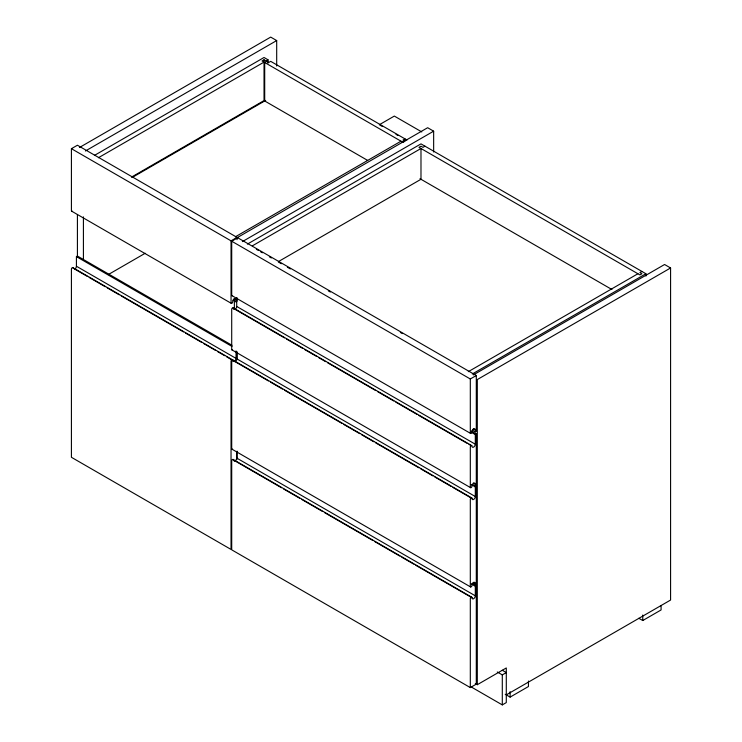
<?xml version="1.0" encoding="UTF-8"?>
<svg xmlns="http://www.w3.org/2000/svg" width="742" height="742" viewBox="0 0 742 742"><rect width="100%" height="100%" fill="white"/><g stroke="black" fill="none" stroke-linecap="round" stroke-linejoin="round"><path stroke-width="1.11" d="M72.252 211.118A1.178 0.677 -60 0 1 71.418 210.635L71.418 148.688L77.418 145.228L237.041 237.384L237.041 239.666M79.422 147.528L270.7 37.1L276.692 40.56L276.692 66.019M85.423 150.997L276.692 40.56M94.447 155.403L264.031 57.496L268.029 59.805L268.029 63.2M268.029 59.805L266.035 60.955L264.031 59.805L262.028 60.955L264.031 62.115L98.426 157.721M367.67 160.42L264.699 100.977L264.699 62.495L266.693 61.345L268.697 62.495L270.7 61.345L406.987 140.034M131.547 177.078L264.031 100.587L264.031 59.805M132.215 177.459L265.682 100.402M74.756 269.123A2.356 1.363 -60 0 0 76.417 266.239L76.417 256.621L77.418 256.046L232.023 345.299M108.239 274.614L145.228 253.254M235.39 236.791L400.995 141.184M404.993 138.875L402.989 140.034L404.993 141.184L402.989 142.343L264.699 62.495M71.418 148.688L231.04 240.844L237.041 237.384M236.373 238.145L427.652 127.717L433.653 131.176L433.653 152.008M232.543 295.576A1.178 0.677 -60 0 1 231.708 295.103L231.708 241.224L237.709 237.765L476.299 375.517L476.299 431.315L475.307 431.89L472.292 430.156M242.374 241.614L433.653 131.176M247.383 244.109L420.983 143.874L645.92 273.742L645.92 276.052M252.373 245.843L420.983 148.493L420.983 179.276L278.463 261.564M424.981 146.183L422.986 147.343L420.983 146.183L418.989 147.343L639.919 274.902L641.923 273.742L639.919 272.592L641.923 271.433M233.025 300.093L236.039 301.836L237.041 301.252L237.041 297.839M468.304 371.668L637.925 273.742M472.32 373.968L645.92 273.742M473.303 374.942L664.582 264.504L670.582 267.973L670.582 600.046L506.294 694.892M231.708 241.224L470.307 378.986L476.299 375.517M670.582 267.973L477.301 379.561L477.301 684.699L475.307 683.54M471.291 432.271L475.307 434.58L476.299 434.005L476.299 485.565L475.307 486.149L472.292 484.405M471.291 484.6L475.307 486.919L476.299 486.335L476.299 584.844L475.307 585.419L472.292 583.685M471.291 583.88L475.307 586.189L476.299 585.614L476.299 684.124L470.307 687.584L231.708 549.831L231.708 460.949A1.178 0.677 -60 0 1 232.431 459.576A1.178 0.677 -60 0 1 233.34 459.752M477.301 684.699L506.294 667.958L506.294 702.591L502.297 704.9L471.226 686.962M497.288 671.992L502.297 674.886L506.294 672.577L502.288 670.267M505.228 694.28L510.125 697.109L528.452 686.526L528.452 681.026M638.843 618.272L642.758 620.535L661.085 609.952L661.085 605.555M421.771 131.918L394.327 116.077L379.329 124.73L382.269 126.428M395.996 134.358L397.953 135.489M419.981 178.701L611.927 289.519M256.37 249.312L258.364 250.462M260.368 251.621L262.362 252.772M269.365 256.815L271.359 257.966M278.361 262.009L281.357 263.735M287.358 267.203L290.354 268.929M328.344 290.864L330.348 292.023M400.328 332.425L402.322 333.575M473.294 428.811L475.307 429.97L475.307 431.89M471.291 431.111L476.299 434.005M231.949 295.641L470.549 433.393M234.027 298.748L236.039 299.907L236.039 301.836M71.668 211.182L231.281 303.339M236.707 297.904L236.707 306.455L475.307 444.208A2.356 1.363 -60 0 1 473.637 447.092A2.356 1.363 -60 0 1 471.968 446.127A1.178 0.677 -60 0 0 471.142 445.645A1.178 0.677 -60 0 0 470.307 447.092L470.307 487.104A1.178 0.677 -60 0 0 471.142 487.587A1.178 0.677 -60 0 0 471.968 486.149A2.356 1.363 -60 0 1 473.637 483.265A2.356 1.363 -60 0 1 475.307 484.22L475.307 486.149M233.127 307.837L471.727 445.59M232.543 349.834A1.178 0.677 -60 0 1 231.708 349.352L231.708 309.34A1.178 0.677 -60 0 1 232.543 307.893A1.178 0.677 -60 0 1 233.378 308.375L284.501 337.898M286.505 339.048L302.55 348.313M304.554 349.473L316.584 356.41M318.587 357.57L325.608 361.623M327.612 362.782L375.73 390.561M377.734 391.72L393.779 400.986M395.783 402.136L416.837 414.296M418.84 415.455L466.959 443.234M468.963 444.393L470.966 445.552M473.294 483.061L475.307 484.22M76.417 256.621L232.023 346.458M231.949 349.89L470.549 487.652M76.417 266.239L236.039 358.395A2.356 1.363 -60 0 1 233.943 361.465M236.707 352.367L236.707 358.785L475.307 496.537A2.356 1.363 -60 0 1 473.637 499.422A2.356 1.363 -60 0 1 471.968 498.457L452.926 487.466M72.846 267.63L232.459 359.787M233.127 360.167L471.727 497.919M74.089 268.743L87.139 276.284M89.151 277.443L105.216 286.709M107.219 287.868L119.267 294.824M121.271 295.984L183.515 331.924M185.528 333.084L201.583 342.35M203.596 343.509L215.644 350.465M217.647 351.625L224.678 355.687M226.681 356.846L232.71 360.324A2.356 1.363 -60 0 0 232.932 361.159M234.379 361.289L268.465 380.961M270.468 382.121L282.498 389.068M284.501 390.227L341.645 423.218M343.648 424.378L359.694 433.634M361.697 434.793L373.727 441.74M375.73 442.9L418.84 467.785M420.844 468.944L432.874 475.891M434.877 477.041L450.923 486.307M473.294 582.34L475.307 583.5L475.307 585.419M472.292 583.295L476.299 585.614M231.949 449.17L470.549 586.922M236.707 451.646L236.707 458.055L475.307 595.807A2.356 1.363 -60 0 1 473.637 598.701A2.356 1.363 -60 0 1 471.968 597.737L415.826 565.321M233.127 459.446L471.727 597.199M281.496 487.763L233.378 459.984A2.356 1.363 -60 0 0 233.433 460.448M283.5 488.922L299.536 498.179M301.54 499.338L322.594 511.498M324.597 512.657L372.725 540.436M374.729 541.595L399.79 556.064M401.793 557.223L413.823 564.161M642.758 615.035L642.758 620.535M510.125 691.609L510.125 697.109M502.297 674.886L502.297 704.9M475.307 434.58L475.307 444.208M475.307 486.919L475.307 496.537M475.307 586.189L475.307 595.807M470.307 378.986L470.307 432.855A1.178 0.677 -60 0 0 471.142 433.337A1.178 0.677 -60 0 0 471.968 431.89A2.356 1.363 -60 0 1 473.637 429.006A2.356 1.363 -60 0 1 475.307 429.97M470.307 687.584L470.307 598.701A1.178 0.677 -60 0 1 471.142 597.254A1.178 0.677 -60 0 1 471.968 597.737M237.041 351.671L237.041 359.768M237.041 451.136L237.041 459.233M236.039 350.92L236.039 358.395M234.37 300.566L234.37 308.653M231.04 240.844L231.04 302.792A1.178 0.677 -60 0 0 231.875 303.274A1.178 0.677 -60 0 0 232.71 301.836A2.356 1.363 -60 0 1 234.37 298.952A2.356 1.363 -60 0 1 236.039 299.907M83.419 216.877L83.419 259.644M77.418 214.568L77.418 257.335M236.707 458.055A2.356 1.363 -60 0 1 234.203 461.172M236.707 306.455A2.356 1.363 -60 0 1 235.038 309.34M233.6 309.21A2.356 1.363 -60 0 1 233.378 308.375M232.71 360.324A1.178 0.677 -60 0 0 231.875 359.842A1.178 0.677 -60 0 0 231.04 361.28L231.04 549.442L71.418 457.295L71.418 269.123A1.178 0.677 -60 0 1 72.252 267.686A1.178 0.677 -60 0 1 73.087 268.168M475.307 583.5A2.356 1.363 -60 0 0 473.637 582.535A2.356 1.363 -60 0 0 471.968 585.419A1.178 0.677 -60 0 1 471.142 586.866A1.178 0.677 -60 0 1 470.307 586.384L470.307 499.422A1.178 0.677 -60 0 1 471.142 497.975A1.178 0.677 -60 0 1 471.968 498.457M232.543 449.114A1.178 0.677 -60 0 1 231.708 448.632L231.708 361.669A1.178 0.677 -60 0 1 232.543 360.222A1.178 0.677 -60 0 1 233.378 360.705A2.356 1.363 -60 0 0 233.433 361.168M236.707 358.785A2.356 1.363 -60 0 1 235.038 361.669"/></g></svg>
